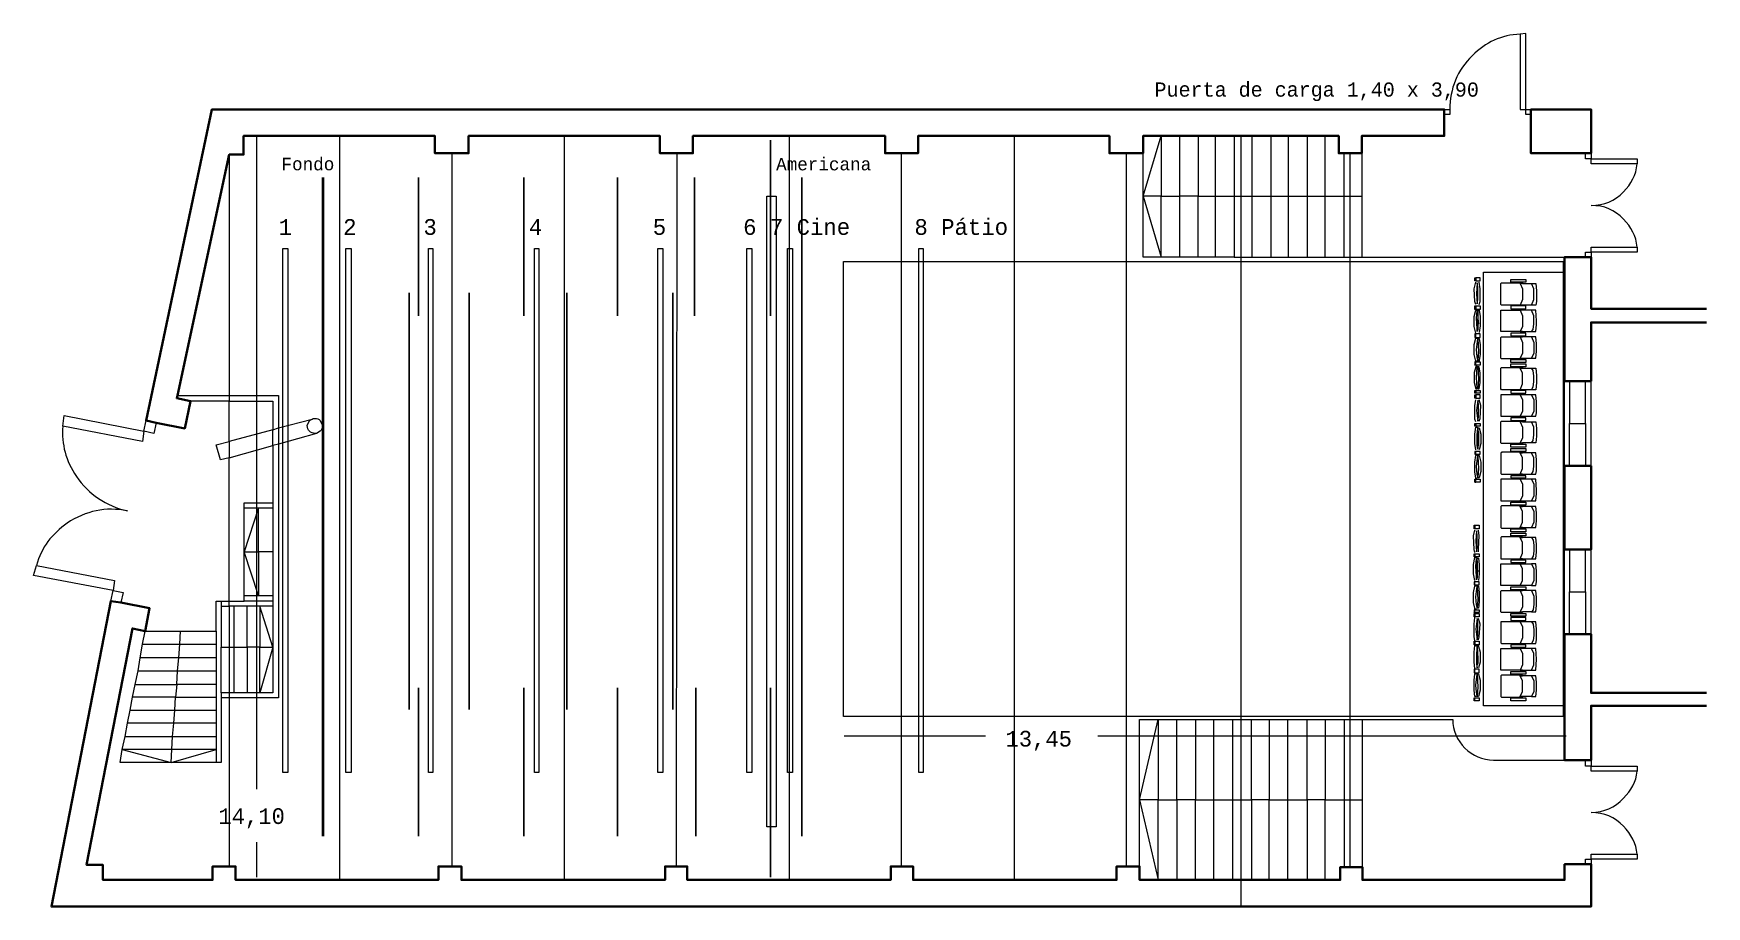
# Model space of a CAD drawing. Header units: millimetres. Extents: x -1.1 to 32, y -0.3 to 34.4.
# Drawn here: x -1.11 to 31.93, y 17.12 to 34.36 of the extents above; entities that cross this region are included whole.
import ezdxf

# ---------------------------------------------------------------- set-up
doc = ezdxf.new("R2010")
doc.units = ezdxf.units.MM
doc.layers.add('PDF_Geometría', color=7, linetype='Continuous')
doc.layers.add('PDF_Texto', color=5, linetype='Continuous')
doc.styles.add('PDF Consolas', font='CONSOLA.TTF')

msp = doc.modelspace()

# ---------------------------------------------------------------- linework, layer by layer
at = {"layer": 'PDF_Geometría', "color": 94, "lineweight": 9, "true_color": 0x009900}
msp.add_lwpolyline([(28.25, 34.349), (28.25, 32.863), (28.363, 32.863), (28.363, 34.363)], close=True, dxfattribs=at)
at = {"layer": 'PDF_Geometría', "lineweight": 35}
for points in [[(26.75, 32.763), (26.75, 32.339), (25.122, 32.339), (25.122, 31.999), (24.895, 31.999), (24.768, 31.999), (24.669, 31.999), (24.669, 32.339), (24.4, 32.339), (24.046, 32.339), (23.678, 32.339), (23.324, 32.339), (22.956, 32.339), (22.743, 32.339), (22.602, 32.339), (22.234, 32.339), (21.894, 32.339), (21.526, 32.339), (21.158, 32.339), (20.804, 32.339), (20.804, 31.999), (20.478, 31.999), (20.139, 31.999), (20.139, 32.339), (18.256, 32.339), (16.359, 32.339), (16.359, 31.999), (16.033, 31.999), (15.708, 31.999), (15.708, 32.339), (13.811, 32.339), (11.914, 32.339), (11.914, 31.999), (11.602, 31.999), (11.263, 31.999), (11.263, 32.339), (9.38, 32.339), (7.483, 32.339), (7.483, 31.999), (7.157, 31.999), (6.818, 31.999), (6.818, 32.339), (4.935, 32.339), (3.038, 32.339), (3.038, 31.971), (2.755, 31.971), (1.735, 27.214), (1.721, 27.158), (1.99, 27.101), (1.877, 26.563), (1.311, 26.676), (1.113, 26.719), (2.415, 32.863), (26.75, 32.863)], [(29.652, 31.999), (29.538, 31.999), (28.462, 31.999), (28.462, 32.763), (28.462, 32.863), (29.652, 32.863)], [(29.652, 25.827), (29.652, 24.171), (29.538, 24.171), (29.227, 24.171), (29.128, 24.171), (29.128, 25.827), (29.227, 25.827), (29.538, 25.827)], [(22.573, 17.645), (22.743, 17.645), (22.942, 17.645), (23.295, 17.645), (23.663, 17.645), (24.046, 17.645), (24.4, 17.645), (24.697, 17.645), (24.697, 17.899), (24.782, 17.899), (24.895, 17.899), (25.136, 17.899), (25.136, 17.645), (29.128, 17.645), (29.128, 17.956), (29.538, 17.956), (29.652, 17.956), (29.652, 17.121), (22.743, 17.121), (-0.756, 17.121), (0.419, 23.151), (0.617, 23.123), (1.183, 23.01), (1.098, 22.557), (0.844, 22.613), (-0.062, 17.942), (0.263, 17.942), (0.263, 17.645), (2.429, 17.645), (2.429, 17.914), (2.755, 17.914), (2.882, 17.914), (2.882, 17.645), (4.935, 17.645), (6.888, 17.645), (6.888, 17.914), (7.157, 17.914), (7.341, 17.914), (7.341, 17.645), (9.38, 17.645), (11.362, 17.645), (11.362, 17.914), (11.588, 17.914), (11.801, 17.914), (11.801, 17.645), (13.811, 17.645), (15.821, 17.645), (15.821, 17.914), (16.033, 17.914), (16.26, 17.914), (16.26, 17.645), (18.256, 17.645), (20.28, 17.645), (20.28, 17.914), (20.478, 17.914), (20.733, 17.914), (20.733, 17.645), (21.101, 17.645), (21.469, 17.645), (21.837, 17.645), (22.191, 17.645)]]:
    msp.add_lwpolyline(points, close=True, dxfattribs=at)
at = {"layer": 'PDF_Geometría', "color": 94, "lineweight": 9, "true_color": 0x009900}
for points in [[(26.75, 32.863), (26.863, 32.863), (26.863, 32.763), (26.75, 32.763)], [(28.462, 32.763), (28.363, 32.763), (28.363, 32.863), (28.462, 32.863)], [(29.652, 31.999), (29.652, 31.886), (30.558, 31.886), (30.558, 31.787), (29.652, 31.787), (29.652, 31.886), (29.538, 31.886), (29.538, 31.999)], [(29.538, 29.946), (29.538, 30.045), (29.652, 30.045), (29.652, 30.145), (30.558, 30.145), (30.558, 30.045), (29.652, 30.045), (29.652, 29.946)], [(29.128, 27.228), (29.128, 27.483)], [(29.227, 27.497), (29.227, 26.662), (29.538, 26.662), (29.538, 27.497)], [(29.652, 25.827), (29.652, 27.497)], [(29.128, 25.827), (29.128, 27.214)], [(1.311, 26.676), (1.268, 26.464), (1.07, 26.506), (1.042, 26.308), (-0.53, 26.605), (-0.501, 26.818), (1.07, 26.506), (1.113, 26.719)], [(29.227, 25.827), (29.227, 26.662)], [(29.538, 26.662), (29.538, 25.827)], [(29.128, 22.5), (29.128, 24.171)], [(29.227, 24.171), (29.227, 23.335), (29.538, 23.335), (29.538, 24.171)], [(29.652, 22.5), (29.652, 24.171)], [(0.419, 23.151), (0.461, 23.364), (-1.11, 23.661), (-1.053, 23.859), (0.49, 23.562), (0.461, 23.364), (0.66, 23.321), (0.617, 23.123)], [(29.227, 22.5), (29.227, 23.335)], [(29.538, 23.335), (29.538, 22.5)], [(29.652, 20.009), (29.652, 19.895), (30.558, 19.895), (30.558, 19.796), (29.652, 19.796), (29.652, 19.895), (29.538, 19.895), (29.538, 20.009)], [(29.538, 17.956), (29.538, 18.055), (29.652, 18.055), (29.652, 18.154), (30.558, 18.154), (30.558, 18.055), (29.652, 18.055), (29.652, 17.956)]]:
    msp.add_lwpolyline(points, dxfattribs=at)
at = {"layer": 'PDF_Geometría', "color": 1, "lineweight": 9}
for points in [[(3.293, 32.325), (3.293, 19.442)], [(3.731, 27.2), (3.731, 27.186)], [(29.128, 27.214), (29.128, 27.228)], [(14.901, 20.49), (17.69, 20.49)], [(19.912, 20.49), (29.156, 20.49)], [(3.293, 18.395), (3.293, 17.701)]]:
    msp.add_lwpolyline(points, dxfattribs=at)
at = {"layer": 'PDF_Geometría', "color": 252, "lineweight": 9, "true_color": 0x979797}
for points in [[(4.935, 32.339), (4.935, 17.645)], [(9.38, 17.645), (9.38, 32.339)], [(13.811, 32.339), (13.811, 17.645)], [(18.256, 32.339), (18.256, 17.645)], [(22.743, 17.121), (22.743, 17.645), (22.743, 19.23), (22.743, 20.816), (22.743, 29.946), (22.743, 31.15), (22.743, 32.339)], [(7.157, 17.914), (7.157, 31.999)], [(11.588, 17.914), (11.602, 31.999)], [(16.033, 17.914), (16.033, 31.999)], [(20.478, 17.914), (20.478, 31.999)], [(24.895, 17.899), (24.895, 19.23), (24.895, 20.816), (24.895, 29.946), (24.895, 31.15), (24.895, 31.999)]]:
    msp.add_lwpolyline(points, dxfattribs=at)
at = {"layer": 'PDF_Geometría', "color": 245, "lineweight": 25, "true_color": 0x993366}
for points in [[(13.443, 28.786), (13.443, 32.254)], [(14.066, 18.508), (14.066, 31.518)], [(13.443, 17.701), (13.443, 21.438)]]:
    msp.add_lwpolyline(points, dxfattribs=at)
at = {"layer": 'PDF_Geometría', "color": 253, "lineweight": 9, "true_color": 0xb1b1b1}
for points in [[(22.602, 29.946), (22.234, 29.946), (21.894, 29.946), (21.526, 29.946), (21.158, 29.946), (20.804, 29.946), (20.804, 31.15), (21.158, 32.339), (21.158, 31.15)], [(21.894, 29.946), (21.894, 31.15), (21.526, 31.15), (21.526, 32.339)], [(21.894, 32.339), (21.894, 31.15), (22.234, 31.15), (22.234, 32.339)], [(22.234, 29.946), (22.234, 31.15), (22.602, 31.15), (22.602, 29.946), (22.743, 29.946), (22.956, 29.946), (23.324, 29.946), (23.678, 29.946), (23.678, 31.15), (23.678, 32.339)], [(22.602, 32.339), (22.602, 31.15), (22.743, 31.15), (22.956, 31.15), (22.956, 32.339)], [(23.324, 32.339), (23.324, 31.15), (23.678, 31.15), (24.046, 31.15), (24.046, 29.946), (24.4, 29.946), (24.4, 31.15), (24.768, 31.15), (24.768, 29.946), (24.895, 29.946), (25.122, 29.946)], [(24.046, 32.339), (24.046, 31.15), (24.4, 31.15), (24.4, 32.339)], [(20.804, 31.15), (21.158, 29.946), (21.158, 31.15), (20.804, 31.15), (20.804, 31.999)], [(24.768, 31.999), (24.768, 31.15), (24.895, 31.15), (25.122, 31.15)], [(25.122, 31.999), (25.122, 31.15), (25.122, 29.946), (29.128, 29.946)], [(21.526, 29.946), (21.526, 31.15)], [(22.956, 29.946), (22.956, 31.15), (23.324, 31.15), (23.324, 29.946)], [(23.678, 29.946), (24.046, 29.946)], [(24.4, 29.946), (24.768, 29.946)]]:
    msp.add_lwpolyline(points, dxfattribs=at)
at = {"layer": 'PDF_Geometría', "color": 253, "lineweight": 9, "true_color": 0x999999}
for points in [[(2.755, 31.971), (2.755, 27.214), (3.731, 27.214), (3.731, 27.2)], [(1.735, 27.214), (2.755, 27.214), (2.755, 27.101), (3.618, 27.101), (3.618, 26.535), (3.731, 26.577), (3.731, 26.252), (3.618, 26.223), (3.618, 25.091), (3.618, 24.992), (3.618, 24.128), (3.618, 23.265), (3.618, 23.151), (3.618, 23.052), (3.618, 22.245), (3.618, 21.339), (3.363, 21.339), (3.109, 21.339), (2.854, 21.339), (2.755, 21.339), (2.755, 21.24), (2.599, 21.24), (2.599, 19.966), (2.5, 19.966), (1.608, 19.966), (0.603, 19.966), (0.645, 20.221), (0.702, 20.476), (0.744, 20.745), (0.801, 21), (0.844, 21.254), (0.9, 21.509), (0.957, 21.778), (0.999, 22.033), (1.042, 22.302), (1.098, 22.557), (1.792, 22.557), (2.5, 22.557), (2.5, 23.151), (2.599, 23.151), (2.755, 23.151), (2.755, 25.983), (3.618, 26.223), (3.618, 26.535), (2.755, 26.308), (2.755, 25.983), (2.585, 25.94), (2.5, 26.237), (2.755, 26.308), (2.755, 27.101), (1.99, 27.101)], [(3.731, 27.186), (3.731, 26.577), (4.397, 26.747), (4.411, 26.761), (4.453, 26.761)], [(4.553, 26.506), (4.482, 26.464), (3.731, 26.252), (3.731, 21.24), (2.755, 21.24), (2.755, 17.914)], [(4.298, 26.62), (4.34, 26.719), (4.397, 26.747)], [(4.482, 26.464), (4.453, 26.464)], [(4.553, 26.719), (4.595, 26.62)], [(3.618, 23.052), (3.363, 23.052), (3.109, 23.052), (2.854, 23.052), (2.755, 23.052), (2.755, 23.151), (3.052, 23.151), (3.052, 23.265), (3.052, 24.128), (3.052, 24.992), (3.052, 25.091), (3.618, 25.091)], [(3.052, 24.992), (3.335, 24.992), (3.618, 24.992)], [(3.052, 23.265), (3.335, 23.265), (3.052, 24.128)], [(3.618, 24.128), (3.335, 24.128), (3.335, 23.265), (3.618, 23.265)], [(2.599, 23.151), (2.599, 23.052), (2.755, 23.052), (2.755, 22.245), (2.854, 22.245), (2.854, 23.052)], [(3.618, 23.151), (3.052, 23.151)], [(2.599, 23.052), (2.599, 22.245), (2.755, 22.245), (2.755, 21.339), (2.599, 21.339), (2.599, 21.24)], [(2.854, 21.339), (2.854, 22.245), (3.109, 22.245), (3.109, 23.052)], [(3.618, 22.245), (3.363, 23.052), (3.363, 22.245), (3.618, 22.245), (3.363, 21.339), (3.363, 22.245), (3.109, 22.245), (3.109, 21.339)], [(1.042, 22.302), (1.778, 22.302), (1.792, 22.557)], [(2.5, 22.557), (2.5, 22.302), (2.5, 22.033), (2.5, 21.778), (2.5, 21.509), (2.5, 21.254), (2.5, 21), (2.5, 20.745), (2.5, 20.476), (2.5, 20.221), (2.5, 19.966)], [(2.5, 22.033), (1.764, 22.033), (1.778, 22.302), (2.5, 22.302)], [(2.599, 21.339), (2.599, 22.245)], [(0.957, 21.778), (1.735, 21.778), (1.764, 22.033), (0.999, 22.033)], [(0.9, 21.509), (1.721, 21.509), (1.735, 21.778), (2.5, 21.778)], [(2.5, 21.509), (1.721, 21.509), (1.693, 21.254), (2.5, 21.254)], [(0.801, 21), (1.679, 21), (1.693, 21.254), (0.844, 21.254)], [(2.5, 20.745), (1.665, 20.745), (1.679, 21), (2.5, 21)], [(0.702, 20.476), (1.636, 20.476), (1.665, 20.745), (0.744, 20.745)], [(20.733, 17.914), (20.733, 19.23), (20.733, 20.816), (21.101, 20.816), (21.469, 20.816), (21.837, 20.816), (22.191, 20.816), (22.573, 20.816), (22.743, 20.816), (22.942, 20.816), (23.295, 20.816), (23.663, 20.816), (24.046, 20.816), (24.4, 20.816), (24.782, 20.816), (24.895, 20.816), (25.136, 20.816), (26.919, 20.816)], [(20.733, 19.23), (21.101, 17.645), (21.101, 19.23), (20.733, 19.23), (21.101, 20.816), (21.101, 19.23), (21.469, 19.23), (21.469, 20.816)], [(21.837, 20.816), (21.837, 19.23), (22.191, 19.23), (22.191, 17.645)], [(22.191, 20.816), (22.191, 19.23), (22.573, 19.23), (22.573, 20.816)], [(22.573, 17.645), (22.573, 19.23), (22.743, 19.23), (22.942, 19.23), (22.942, 20.816)], [(23.295, 20.816), (23.295, 19.23), (23.663, 19.23), (23.663, 20.816)], [(23.663, 17.645), (23.663, 19.23), (24.046, 19.23), (24.046, 20.816)], [(24.4, 20.816), (24.4, 19.23), (24.782, 19.23), (24.782, 20.816)], [(24.782, 17.899), (24.782, 19.23), (24.895, 19.23), (25.136, 19.23), (25.136, 20.816)], [(1.608, 19.966), (2.5, 20.221), (1.622, 20.221), (1.636, 20.476), (2.5, 20.476)], [(27.726, 20.009), (29.128, 20.009)], [(21.837, 17.645), (21.837, 19.23), (21.469, 19.23), (21.469, 17.645)], [(23.295, 17.645), (23.295, 19.23), (22.942, 19.23), (22.942, 17.645)], [(24.4, 17.645), (24.4, 19.23), (24.046, 19.23), (24.046, 17.645)], [(25.136, 17.899), (25.136, 19.23)]]:
    msp.add_lwpolyline(points, dxfattribs=at)
at = {"layer": 'PDF_Geometría', "lineweight": 40}
msp.add_lwpolyline([(4.609, 18.508), (4.609, 31.518)], dxfattribs=at)
at = {"layer": 'PDF_Geometría', "color": 164, "lineweight": 25, "true_color": 0x003399}
for points in [[(6.492, 28.786), (6.492, 31.518)], [(8.573, 28.786), (8.573, 31.518)], [(10.427, 28.786), (10.427, 31.518)], [(11.942, 28.786), (11.942, 31.518)], [(6.308, 21.014), (6.308, 29.239)], [(7.497, 21.014), (7.497, 29.239)], [(9.422, 21.014), (9.422, 29.239)], [(11.517, 21.014), (11.517, 29.239)], [(6.492, 18.508), (6.492, 21.438)], [(8.573, 18.508), (8.573, 21.438)], [(10.427, 18.508), (10.427, 21.438)], [(11.97, 21.438), (11.97, 18.508)]]:
    msp.add_lwpolyline(points, dxfattribs=at)
at = {"layer": 'PDF_Geometría', "color": 12, "lineweight": 9, "true_color": 0xcc0000}
msp.add_lwpolyline([(13.556, 31.15), (13.556, 18.692), (13.372, 18.692), (13.372, 31.15)], close=True, dxfattribs=at)
at = {"layer": 'PDF_Geometría', "color": 4, "lineweight": 9}
for points in [[(21.158, 31.15), (21.526, 31.15)], [(29.128, 27.483), (29.128, 27.497)]]:
    msp.add_lwpolyline(points, dxfattribs=at)
at = {"layer": 'PDF_Geometría', "color": 204, "lineweight": 9, "true_color": 0x660099}
for points in [[(3.915, 30.116), (3.915, 19.768), (3.816, 19.768), (3.816, 30.116)], [(5.161, 30.116), (5.161, 19.768), (5.062, 19.768), (5.062, 30.116)], [(6.775, 30.116), (6.775, 19.768), (6.69, 19.768), (6.69, 30.116)], [(8.87, 30.116), (8.87, 19.768), (8.785, 19.768), (8.785, 30.116)], [(11.319, 30.116), (11.319, 19.768), (11.22, 19.768), (11.22, 30.116)], [(13.075, 30.116), (13.075, 19.768), (12.976, 19.768), (12.976, 30.116)], [(13.882, 30.116), (13.882, 19.768), (13.782, 19.768), (13.782, 30.116)], [(16.458, 30.116), (16.458, 19.768), (16.373, 19.768), (16.373, 30.116)]]:
    msp.add_lwpolyline(points, close=True, dxfattribs=at)
at = {"layer": 'PDF_Geometría', "color": 12, "lineweight": 18, "true_color": 0xcc0000}
msp.add_lwpolyline([(29.099, 21.085), (29.099, 20.872), (14.887, 20.872), (14.887, 29.861), (29.099, 29.861), (29.099, 29.649)], dxfattribs=at)
at = {"layer": 'PDF_Geometría', "lineweight": 35}
for points in [[(31.931, 28.658), (29.652, 28.658), (29.652, 27.497), (29.538, 27.497), (29.227, 27.497), (29.128, 27.497), (29.128, 29.946), (29.538, 29.946), (29.652, 29.946), (29.652, 28.927), (31.931, 28.927)], [(31.931, 21.085), (29.652, 21.085), (29.652, 20.009), (29.538, 20.009), (29.128, 20.009), (29.128, 22.5), (29.227, 22.5), (29.538, 22.5), (29.652, 22.5), (29.652, 21.339), (31.931, 21.339)]]:
    msp.add_lwpolyline(points, dxfattribs=at)
at = {"layer": 'PDF_Geometría', "lineweight": 9}
for points in [[(27.372, 29.012), (27.358, 29.069), (27.344, 29.323), (27.372, 29.451)], [(27.372, 29.479), (27.457, 29.479), (27.457, 29.536), (27.372, 29.536), (27.372, 29.479), (27.358, 29.479), (27.358, 29.536), (27.372, 29.536)], [(27.443, 29.012), (27.457, 29.069), (27.457, 29.323), (27.443, 29.451)], [(27.372, 28.446), (27.344, 28.573), (27.344, 28.771), (27.372, 28.899), (27.401, 28.899), (27.415, 28.885), (27.415, 28.899), (27.443, 28.899), (27.457, 28.771), (27.457, 28.587), (27.443, 28.46)], [(27.372, 28.984), (27.372, 28.913)], [(27.415, 28.885), (27.415, 28.828), (27.415, 28.8), (27.415, 28.729), (27.429, 28.63), (27.415, 28.616), (27.415, 28.601), (27.415, 28.545), (27.415, 28.517), (27.401, 28.474), (27.401, 28.531), (27.387, 28.743), (27.401, 28.885), (27.415, 28.828), (27.415, 28.672), (27.415, 28.729)], [(27.372, 28.361), (27.457, 28.361), (27.457, 28.432), (27.372, 28.432)], [(27.429, 28.63), (27.415, 28.672), (27.415, 28.616)], [(27.415, 28.517), (27.415, 28.601)], [(27.401, 27.894), (27.372, 27.894), (27.344, 28.021), (27.344, 28.219), (27.372, 28.347), (27.401, 28.347), (27.415, 28.333), (27.415, 28.347), (27.443, 28.333), (27.457, 28.219), (27.457, 28.021), (27.443, 27.908), (27.443, 27.894), (27.415, 27.894), (27.415, 27.908), (27.401, 27.979), (27.387, 28.12), (27.415, 28.333), (27.429, 28.078), (27.415, 27.908)], [(27.372, 27.809), (27.372, 27.88), (27.457, 27.88), (27.457, 27.809), (27.372, 27.809), (27.358, 27.809)], [(27.372, 27.313), (27.457, 27.313), (27.457, 27.257), (27.372, 27.257), (27.358, 27.257), (27.358, 27.313), (27.372, 27.313), (27.372, 27.257)], [(27.372, 27.158), (27.457, 27.158), (27.457, 27.228), (27.372, 27.228), (27.372, 27.158), (27.358, 27.158), (27.358, 27.228), (27.372, 27.228)], [(27.372, 26.69), (27.358, 26.747), (27.358, 27.016), (27.372, 27.129)], [(27.443, 26.705), (27.457, 26.761), (27.472, 27.016), (27.443, 27.129)], [(27.372, 26.138), (27.358, 26.266), (27.358, 26.45), (27.372, 26.591), (27.401, 26.591), (27.401, 26.577), (27.415, 26.577), (27.429, 26.577), (27.443, 26.577), (27.472, 26.45), (27.472, 26.266), (27.443, 26.138)], [(27.372, 26.662), (27.372, 26.605)], [(27.415, 26.209), (27.429, 26.294), (27.429, 26.351), (27.415, 26.521), (27.429, 26.478), (27.429, 26.351), (27.429, 26.322), (27.429, 26.294), (27.429, 26.237), (27.415, 26.209), (27.415, 26.152), (27.401, 26.223), (27.401, 26.436), (27.415, 26.563), (27.415, 26.521), (27.415, 26.577)], [(27.372, 26.053), (27.372, 26.11), (27.358, 26.11), (27.358, 26.053), (27.372, 26.053), (27.457, 26.053), (27.457, 26.11), (27.372, 26.11)], [(27.401, 25.572), (27.372, 25.572), (27.372, 25.586), (27.358, 25.699), (27.358, 25.898), (27.372, 26.025), (27.401, 26.039), (27.401, 26.025), (27.415, 26.025), (27.415, 26.011), (27.415, 26.025), (27.429, 26.025), (27.443, 26.025), (27.472, 25.898), (27.472, 25.714), (27.443, 25.586), (27.429, 25.586), (27.415, 25.586), (27.415, 25.6), (27.401, 25.657), (27.387, 25.813), (27.415, 26.025)], [(27.415, 26.011), (27.429, 25.77), (27.415, 25.6)], [(27.358, 25.501), (27.372, 25.501), (27.372, 25.558), (27.358, 25.501), (27.358, 25.558), (27.372, 25.558), (27.457, 25.558), (27.457, 25.501), (27.372, 25.501)], [(27.358, 24.114), (27.344, 24.171), (27.33, 24.44), (27.358, 24.553)], [(27.358, 24.652), (27.358, 24.581)], [(27.429, 24.128), (27.429, 24.185), (27.443, 24.44), (27.429, 24.553)], [(27.358, 23.562), (27.33, 23.689), (27.33, 23.873), (27.358, 24.015), (27.387, 24.015), (27.387, 24.001), (27.401, 24.001), (27.429, 24.001), (27.443, 23.873), (27.443, 23.689), (27.429, 23.562)], [(27.358, 24.086), (27.358, 24.029)], [(27.401, 23.618), (27.401, 23.718), (27.401, 23.774), (27.401, 23.902), (27.401, 23.944), (27.401, 23.774), (27.415, 23.746), (27.401, 23.718), (27.401, 23.661), (27.401, 23.618), (27.387, 23.576), (27.387, 23.647), (27.372, 23.845), (27.387, 23.987), (27.401, 23.944), (27.401, 24.001)], [(27.387, 22.996), (27.358, 22.996), (27.358, 23.01), (27.33, 23.123), (27.33, 23.321), (27.358, 23.449), (27.387, 23.463), (27.387, 23.449), (27.401, 23.449), (27.401, 23.434), (27.401, 23.449), (27.429, 23.449), (27.443, 23.321), (27.443, 23.137), (27.429, 23.01), (27.401, 23.01), (27.401, 23.024), (27.387, 23.081), (27.372, 23.236), (27.401, 23.449)], [(27.358, 23.477), (27.443, 23.477), (27.443, 23.534), (27.358, 23.534)], [(27.401, 23.434), (27.415, 23.18), (27.401, 23.024)], [(27.358, 22.925), (27.358, 22.981), (27.443, 22.981), (27.443, 22.925), (27.358, 22.925), (27.344, 22.925)], [(27.358, 22.911), (27.443, 22.911), (27.443, 22.84), (27.358, 22.84), (27.344, 22.84), (27.344, 22.911), (27.358, 22.911), (27.358, 22.84)], [(27.358, 22.373), (27.344, 22.444), (27.344, 22.698), (27.358, 22.826)], [(27.429, 22.387), (27.443, 22.444), (27.457, 22.698), (27.429, 22.812)], [(27.358, 21.821), (27.344, 21.948), (27.344, 22.146), (27.358, 22.274), (27.387, 22.274), (27.401, 22.274), (27.401, 22.259), (27.415, 22.274), (27.429, 22.274), (27.429, 22.259), (27.457, 22.146), (27.457, 21.948), (27.429, 21.835)], [(27.358, 22.359), (27.358, 22.288)], [(27.401, 22.259), (27.401, 22.203), (27.415, 22.033), (27.415, 22.175), (27.401, 22.203), (27.401, 22.259), (27.387, 22.118), (27.387, 21.906), (27.401, 21.835), (27.401, 21.891), (27.415, 21.976), (27.415, 22.033), (27.415, 22.005), (27.415, 21.976), (27.415, 21.92), (27.401, 21.891)], [(27.387, 21.269), (27.358, 21.269), (27.344, 21.396), (27.344, 21.594), (27.358, 21.707), (27.387, 21.722), (27.387, 21.707), (27.401, 21.707), (27.415, 21.707), (27.429, 21.707), (27.457, 21.594), (27.457, 21.396), (27.429, 21.269), (27.415, 21.269), (27.401, 21.269), (27.401, 21.283), (27.387, 21.353), (27.372, 21.495), (27.401, 21.707), (27.415, 21.453), (27.401, 21.283)], [(27.358, 21.736), (27.443, 21.736), (27.443, 21.806), (27.358, 21.806)], [(27.358, 21.184), (27.358, 21.24), (27.344, 21.184)]]:
    msp.add_lwpolyline(points, dxfattribs=at)
for points in [[(27.415, 29.111), (27.415, 29.352), (27.401, 29.437), (27.387, 29.224), (27.401, 29.026)], [(27.457, 28.984), (27.457, 28.913), (27.372, 28.913), (27.358, 28.913), (27.358, 28.984), (27.372, 28.984)], [(27.358, 28.432), (27.358, 28.361), (27.372, 28.361), (27.372, 28.432)], [(27.401, 27.78), (27.401, 27.795), (27.372, 27.795), (27.372, 27.78), (27.344, 27.667), (27.344, 27.469), (27.372, 27.342), (27.401, 27.342), (27.401, 27.356), (27.387, 27.568)], [(27.358, 27.88), (27.358, 27.809), (27.372, 27.88)], [(27.443, 27.78), (27.415, 27.78), (27.429, 27.526), (27.415, 27.356), (27.415, 27.342), (27.443, 27.342), (27.457, 27.469), (27.457, 27.653)], [(27.415, 27.115), (27.387, 26.917), (27.415, 26.705), (27.429, 26.789), (27.429, 27.044)], [(27.457, 26.605), (27.372, 26.605), (27.358, 26.605), (27.358, 26.662), (27.372, 26.662), (27.457, 26.662)], [(27.443, 24.581), (27.358, 24.581), (27.344, 24.581), (27.344, 24.652), (27.358, 24.652), (27.443, 24.652)], [(27.387, 24.539), (27.372, 24.34), (27.387, 24.128), (27.401, 24.213), (27.401, 24.468)], [(27.344, 24.029), (27.344, 24.086), (27.358, 24.086), (27.443, 24.086), (27.443, 24.029), (27.358, 24.029)], [(27.344, 23.534), (27.344, 23.477), (27.358, 23.477), (27.358, 23.534)], [(27.344, 22.981), (27.344, 22.925), (27.358, 22.981)], [(27.401, 22.812), (27.372, 22.599), (27.401, 22.387), (27.415, 22.472), (27.415, 22.727)], [(27.443, 22.288), (27.358, 22.288), (27.344, 22.288), (27.344, 22.359), (27.358, 22.359), (27.443, 22.359)], [(27.344, 21.806), (27.344, 21.736), (27.358, 21.736), (27.358, 21.806)], [(27.443, 21.184), (27.358, 21.184), (27.344, 21.184), (27.344, 21.24), (27.358, 21.24), (27.443, 21.24)]]:
    msp.add_lwpolyline(points, close=True, dxfattribs=at)
at = {"layer": 'PDF_Geometría', "color": 80, "lineweight": 18, "true_color": 0x49fd1f}
msp.add_lwpolyline([(29.099, 29.649), (29.099, 21.085), (27.528, 21.085), (27.528, 29.649)], close=True, dxfattribs=at)
at = {"layer": 'PDF_Geometría', "lineweight": 18}
for points in [[(27.868, 29.423), (27.882, 29.437), (28.293, 29.437), (28.293, 29.423), (28.477, 29.423), (28.562, 29.423), (28.576, 29.281), (28.576, 29.069), (28.562, 28.998), (28.477, 28.998), (28.293, 28.998), (27.882, 28.998), (27.868, 29.012), (27.868, 29.408)], [(28.066, 29.507), (28.363, 29.507), (28.363, 29.451), (28.066, 29.451)], [(27.882, 28.899), (28.25, 28.899), (28.293, 28.786), (28.293, 28.686), (28.293, 28.573), (28.25, 28.474), (28.293, 28.474), (27.882, 28.474), (27.868, 28.474), (27.868, 28.488), (27.868, 28.885), (27.868, 28.899)], [(28.363, 28.984), (28.066, 28.984), (28.066, 28.927), (28.363, 28.927)], [(28.363, 28.446), (28.066, 28.446), (28.066, 28.389), (28.363, 28.389)], [(27.868, 27.752), (27.882, 27.766), (28.293, 27.766), (28.293, 27.752), (28.477, 27.752), (28.562, 27.752), (28.576, 27.611), (28.576, 27.469), (28.562, 27.327), (28.477, 27.327), (28.293, 27.327), (27.882, 27.327), (27.868, 27.342), (27.868, 27.738)], [(28.066, 27.922), (28.363, 27.922), (28.363, 27.865), (28.066, 27.865)], [(28.066, 27.837), (28.363, 27.837), (28.363, 27.78), (28.066, 27.78)], [(28.363, 27.313), (28.066, 27.313), (28.066, 27.257), (28.363, 27.257)], [(28.066, 26.775), (28.066, 26.719), (28.363, 26.719), (28.363, 26.775)], [(28.066, 26.252), (28.363, 26.252), (28.363, 26.195), (28.066, 26.195)], [(28.066, 26.167), (28.363, 26.167), (28.363, 26.11), (28.066, 26.11)], [(27.868, 26.082), (27.868, 26.068), (27.868, 25.671), (27.882, 25.657), (28.293, 25.657), (28.25, 25.657), (28.293, 25.77), (28.293, 25.869), (28.293, 25.983), (28.25, 26.082), (28.293, 26.082), (28.293, 26.096), (27.882, 26.096), (27.882, 26.082)], [(28.363, 25.629), (28.066, 25.629), (28.066, 25.586), (28.363, 25.586)], [(28.293, 25.034), (27.882, 25.034), (27.868, 25.02), (27.868, 24.609), (27.882, 24.595), (28.293, 24.595), (28.293, 24.609), (28.25, 24.609), (28.293, 24.709), (28.293, 24.765), (28.293, 24.878), (28.293, 24.921), (28.25, 25.02), (28.293, 25.02)], [(28.066, 25.105), (28.363, 25.105), (28.363, 25.048), (28.066, 25.048)], [(28.066, 24.581), (28.363, 24.581), (28.363, 24.524), (28.066, 24.524)], [(28.066, 24.496), (28.363, 24.496), (28.363, 24.44), (28.066, 24.44)], [(27.882, 24.425), (27.868, 24.411), (27.868, 24.397), (27.868, 24.001), (27.868, 23.987), (27.882, 23.987), (28.293, 23.987), (28.25, 23.987), (28.293, 24.1), (28.293, 24.142), (28.293, 24.256), (28.293, 24.312), (28.25, 24.411), (28.293, 24.411), (28.293, 24.425)], [(28.363, 23.958), (28.066, 23.958), (28.066, 23.916), (28.363, 23.916)], [(28.562, 23.887), (28.477, 23.887), (28.519, 23.788), (28.519, 23.675), (28.519, 23.562), (28.477, 23.463), (28.562, 23.463), (28.576, 23.534), (28.576, 23.746)], [(28.25, 23.364), (28.293, 23.25), (28.293, 23.151), (28.293, 23.038), (28.25, 22.939), (28.293, 22.939), (28.293, 22.925), (27.882, 22.925), (27.868, 22.939), (27.868, 23.35), (27.882, 23.364)], [(28.066, 23.434), (28.363, 23.434), (28.363, 23.378), (28.066, 23.378)], [(28.066, 22.911), (28.363, 22.911), (28.363, 22.854), (28.066, 22.854)], [(28.066, 22.826), (28.066, 22.769), (28.363, 22.769), (28.363, 22.826)], [(27.882, 22.217), (28.25, 22.217), (28.293, 22.118), (28.293, 22.005), (28.293, 21.891), (28.25, 21.792), (28.293, 21.792), (27.882, 21.792), (27.868, 21.792), (27.868, 21.806), (27.868, 22.203), (27.868, 22.217)], [(28.363, 22.288), (28.066, 22.288), (28.066, 22.245), (28.363, 22.245)], [(28.293, 21.693), (27.882, 21.693), (27.868, 21.679), (27.868, 21.269), (27.882, 21.254), (28.293, 21.254), (28.293, 21.269), (28.25, 21.269), (28.293, 21.368), (28.293, 21.467), (28.293, 21.58), (28.25, 21.679), (28.293, 21.679)], [(28.066, 21.764), (28.363, 21.764), (28.363, 21.707), (28.066, 21.707)], [(28.066, 21.184), (28.066, 21.24), (28.363, 21.24), (28.363, 21.184)]]:
    msp.add_lwpolyline(points, close=True, dxfattribs=at)
for points in [[(28.293, 29.423), (28.25, 29.423), (28.293, 29.323), (28.293, 29.21), (28.293, 29.111), (28.25, 28.998), (28.293, 28.998)], [(28.477, 28.998), (28.519, 29.111), (28.519, 29.21), (28.519, 29.323), (28.477, 29.423)], [(28.293, 28.474), (28.562, 28.474), (28.576, 28.616), (28.576, 28.686), (28.562, 28.899), (28.25, 28.899)], [(28.477, 28.474), (28.505, 28.517), (28.519, 28.63), (28.519, 28.686), (28.519, 28.786), (28.477, 28.899)], [(28.293, 27.95), (28.293, 27.936), (27.882, 27.936), (27.868, 27.95), (27.868, 28.361), (27.882, 28.375), (28.293, 28.375)], [(28.477, 28.375), (28.519, 28.262), (28.519, 28.163), (28.519, 28.049), (28.477, 27.95), (28.562, 27.95), (28.576, 28.092), (28.576, 28.233), (28.562, 28.375), (28.477, 28.375), (28.293, 28.375), (28.25, 28.375), (28.293, 28.262), (28.293, 28.163), (28.293, 28.049), (28.25, 27.95), (28.293, 27.95), (28.477, 27.95)], [(28.293, 27.327), (28.25, 27.327), (28.293, 27.441), (28.293, 27.483), (28.293, 27.596), (28.293, 27.653), (28.25, 27.752), (28.293, 27.752)], [(28.477, 27.327), (28.505, 27.384), (28.519, 27.483), (28.519, 27.596), (28.505, 27.71), (28.477, 27.752)], [(28.293, 27.228), (27.882, 27.228), (27.868, 27.228), (27.868, 27.214), (27.868, 26.818), (27.868, 26.804), (27.882, 26.804), (28.293, 26.804)], [(28.477, 27.228), (28.519, 27.129), (28.519, 27.016), (28.519, 26.903), (28.477, 26.804), (28.562, 26.804), (28.576, 26.874), (28.576, 27.087), (28.562, 27.228), (28.477, 27.228), (28.293, 27.228), (28.25, 27.228), (28.293, 27.129), (28.293, 27.016), (28.293, 26.903), (28.25, 26.804), (28.293, 26.804), (28.477, 26.804)], [(28.25, 26.69), (28.293, 26.591), (28.293, 26.492), (28.293, 26.379), (28.25, 26.28), (28.293, 26.28), (28.293, 26.266), (27.882, 26.266), (27.868, 26.28), (27.868, 26.69), (27.882, 26.705), (28.25, 26.705)], [(28.293, 26.69), (28.293, 26.705), (28.25, 26.705), (28.293, 26.69), (28.562, 26.69), (28.576, 26.563), (28.576, 26.407), (28.562, 26.28), (28.477, 26.28), (28.505, 26.322), (28.519, 26.436), (28.519, 26.549), (28.519, 26.591), (28.477, 26.69)], [(28.477, 26.28), (28.293, 26.28)], [(28.293, 25.657), (28.562, 25.657), (28.576, 25.728), (28.576, 25.94), (28.562, 26.082), (28.293, 26.082)], [(28.477, 25.657), (28.505, 25.714), (28.519, 25.813), (28.519, 25.926), (28.519, 25.983), (28.477, 26.082)], [(28.293, 25.558), (27.882, 25.558), (27.868, 25.558), (27.868, 25.544), (27.868, 25.147), (27.868, 25.133), (27.882, 25.133), (28.293, 25.133)], [(28.477, 25.558), (28.519, 25.459), (28.519, 25.346), (28.519, 25.232), (28.477, 25.133), (28.562, 25.133), (28.576, 25.275), (28.576, 25.346), (28.562, 25.558), (28.477, 25.558), (28.293, 25.558), (28.25, 25.558), (28.293, 25.459), (28.293, 25.346), (28.293, 25.232), (28.25, 25.133), (28.293, 25.133), (28.477, 25.133)], [(28.477, 25.02), (28.519, 24.921), (28.519, 24.878), (28.519, 24.765), (28.519, 24.709), (28.477, 24.609), (28.562, 24.609), (28.576, 24.737), (28.576, 24.893), (28.562, 25.02), (28.477, 25.02), (28.293, 25.02)], [(28.293, 24.609), (28.477, 24.609)], [(28.477, 24.411), (28.505, 24.355), (28.519, 24.256), (28.519, 24.142), (28.505, 24.043), (28.477, 23.987), (28.562, 23.987), (28.576, 24.128), (28.576, 24.27), (28.562, 24.411), (28.477, 24.411), (28.293, 24.411)], [(28.477, 23.463), (28.293, 23.463), (27.882, 23.463), (27.868, 23.463), (27.868, 23.477), (27.868, 23.873), (27.868, 23.887), (27.882, 23.887), (28.293, 23.887), (28.477, 23.887)], [(28.293, 23.463), (28.25, 23.463), (28.293, 23.562), (28.293, 23.675), (28.293, 23.788), (28.25, 23.887), (28.293, 23.887)], [(28.293, 23.987), (28.477, 23.987)], [(28.293, 23.364), (28.25, 23.364), (28.293, 23.364)], [(28.477, 23.364), (28.519, 23.25), (28.519, 23.151), (28.519, 23.095), (28.505, 22.981), (28.477, 22.939), (28.562, 22.939), (28.576, 23.066), (28.576, 23.222), (28.562, 23.364), (28.293, 23.364)], [(28.477, 22.939), (28.293, 22.939)], [(28.293, 22.741), (27.882, 22.741), (27.868, 22.741), (27.868, 22.727), (27.868, 22.33), (27.882, 22.316), (28.293, 22.316)], [(28.477, 22.741), (28.505, 22.698), (28.519, 22.585), (28.519, 22.472), (28.505, 22.373), (28.477, 22.316), (28.562, 22.316), (28.576, 22.387), (28.576, 22.599), (28.562, 22.741), (28.477, 22.741), (28.293, 22.741), (28.25, 22.741), (28.293, 22.642), (28.293, 22.528), (28.293, 22.429), (28.25, 22.316), (28.293, 22.316), (28.477, 22.316)], [(28.293, 21.792), (28.562, 21.792), (28.576, 22.005), (28.562, 22.217), (28.25, 22.217)], [(28.477, 21.792), (28.519, 21.891), (28.519, 22.005), (28.519, 22.118), (28.477, 22.217)], [(28.477, 21.679), (28.519, 21.58), (28.519, 21.467), (28.519, 21.368), (28.477, 21.269), (28.562, 21.269), (28.576, 21.396), (28.576, 21.552), (28.562, 21.679), (28.477, 21.679), (28.293, 21.679)], [(28.477, 21.269), (28.293, 21.269)]]:
    msp.add_lwpolyline(points, dxfattribs=at)
at = {"layer": 'PDF_Geometría', "color": 253, "lineweight": 9, "true_color": 0x999999}
for points in [[(3.335, 24.992), (3.052, 24.128), (3.335, 24.128)], [(0.645, 20.221), (1.608, 19.966), (1.622, 20.221)]]:
    msp.add_lwpolyline(points, close=True, dxfattribs=at)
at = {"layer": 'PDF_Geometría', "color": 94, "lineweight": 9, "true_color": 0x009900}
msp.add_arc((28.306, 32.888), 1.443, 134.0864, 180.9998, dxfattribs=at)
for points in [[(28.25, 34.349), (27.882, 34.335), (27.571, 34.193), (27.302, 33.924)], [(30.289, 31.235), (30.444, 31.39), (30.543, 31.574), (30.558, 31.787)], [(29.652, 30.966), (29.906, 30.966), (30.119, 31.051), (30.289, 31.235)], [(30.289, 30.697), (30.119, 30.881), (29.906, 30.966), (29.652, 30.966)], [(30.558, 30.145), (30.543, 30.357), (30.444, 30.541), (30.289, 30.697)], [(-0.53, 26.605), (-0.558, 26.252), (-0.473, 25.926), (-0.261, 25.615)], [(-0.261, 25.615), (-0.02, 25.261), (0.32, 25.034), (0.744, 24.935)], [(0.744, 24.935), (0.32, 25.02), (-0.077, 24.935), (-0.445, 24.694)], [(-0.445, 24.694), (-0.742, 24.482), (-0.954, 24.213), (-1.053, 23.859)], [(30.289, 19.258), (30.444, 19.414), (30.543, 19.584), (30.558, 19.796)], [(29.652, 18.975), (29.906, 18.989), (30.119, 19.074), (30.289, 19.258)], [(30.289, 18.706), (30.119, 18.89), (29.906, 18.975), (29.652, 18.975)], [(30.558, 18.154), (30.543, 18.367), (30.444, 18.551), (30.289, 18.706)]]:
    msp.add_open_spline(points, degree=3, dxfattribs=at)
at = {"layer": 'PDF_Geometría', "color": 253, "lineweight": 9, "true_color": 0x999999}
for points in [[(4.34, 26.506), (4.312, 26.535), (4.298, 26.577), (4.298, 26.62)], [(4.453, 26.464), (4.411, 26.464), (4.368, 26.478), (4.34, 26.506)], [(4.453, 26.761), (4.496, 26.761), (4.524, 26.747), (4.553, 26.719)], [(4.595, 26.62), (4.595, 26.577), (4.581, 26.535), (4.553, 26.506)], [(26.919, 20.816), (26.919, 20.603), (27.004, 20.405), (27.16, 20.249)], [(27.16, 20.249), (27.316, 20.094), (27.5, 20.023), (27.726, 20.009)]]:
    msp.add_open_spline(points, degree=3, dxfattribs=at)

# ---------------------------------------------------------------- texts
at = {"layer": 'PDF_Texto', "insert": (21.03, 33.027), "char_height": 0.27997, "attachment_point": 7, "style": 'PDF Consolas'}
msp.add_mtext('Puerta de carga 1,40 x 3,90', dxfattribs=at)
at = {"layer": 'PDF_Texto', "color": 7, "insert": (3.788, 31.656), "char_height": 0.2464, "attachment_point": 7, "style": 'PDF Consolas'}
msp.add_mtext('Fondo', dxfattribs=at)
at = {"layer": 'PDF_Texto', "color": 16, "true_color": 0x660000, "insert": (13.556, 31.656), "char_height": 0.2464, "attachment_point": 7, "style": 'PDF Consolas'}
msp.add_mtext('Americana', dxfattribs=at)
at = {"layer": 'PDF_Texto', "color": 204, "true_color": 0x660099, "attachment_point": 7, "style": 'PDF Consolas'}
for s, insert, char_height in [('6 7 Cine', (12.905, 30.381), 0.3117), ('8 Pátio', (16.288, 30.381), 0.3117), ('1', (3.731, 30.385), 0.312), ('2', (5.006, 30.385), 0.312), ('3', (6.591, 30.381), 0.312), ('4', (8.672, 30.385), 0.312), ('5', (11.121, 30.381), 0.312)]:
    msp.add_mtext(s, dxfattribs=dict(at, insert=insert, char_height=char_height))
at = {"layer": 'PDF_Texto', "color": 1, "char_height": 0.3099, "attachment_point": 7, "style": 'PDF Consolas'}
for s, insert in [('13,45', (18.086, 20.197)), ('14,10', (2.542, 18.668))]:
    msp.add_mtext(s, dxfattribs=dict(at, insert=insert))

doc.saveas('drawing.dxf')
